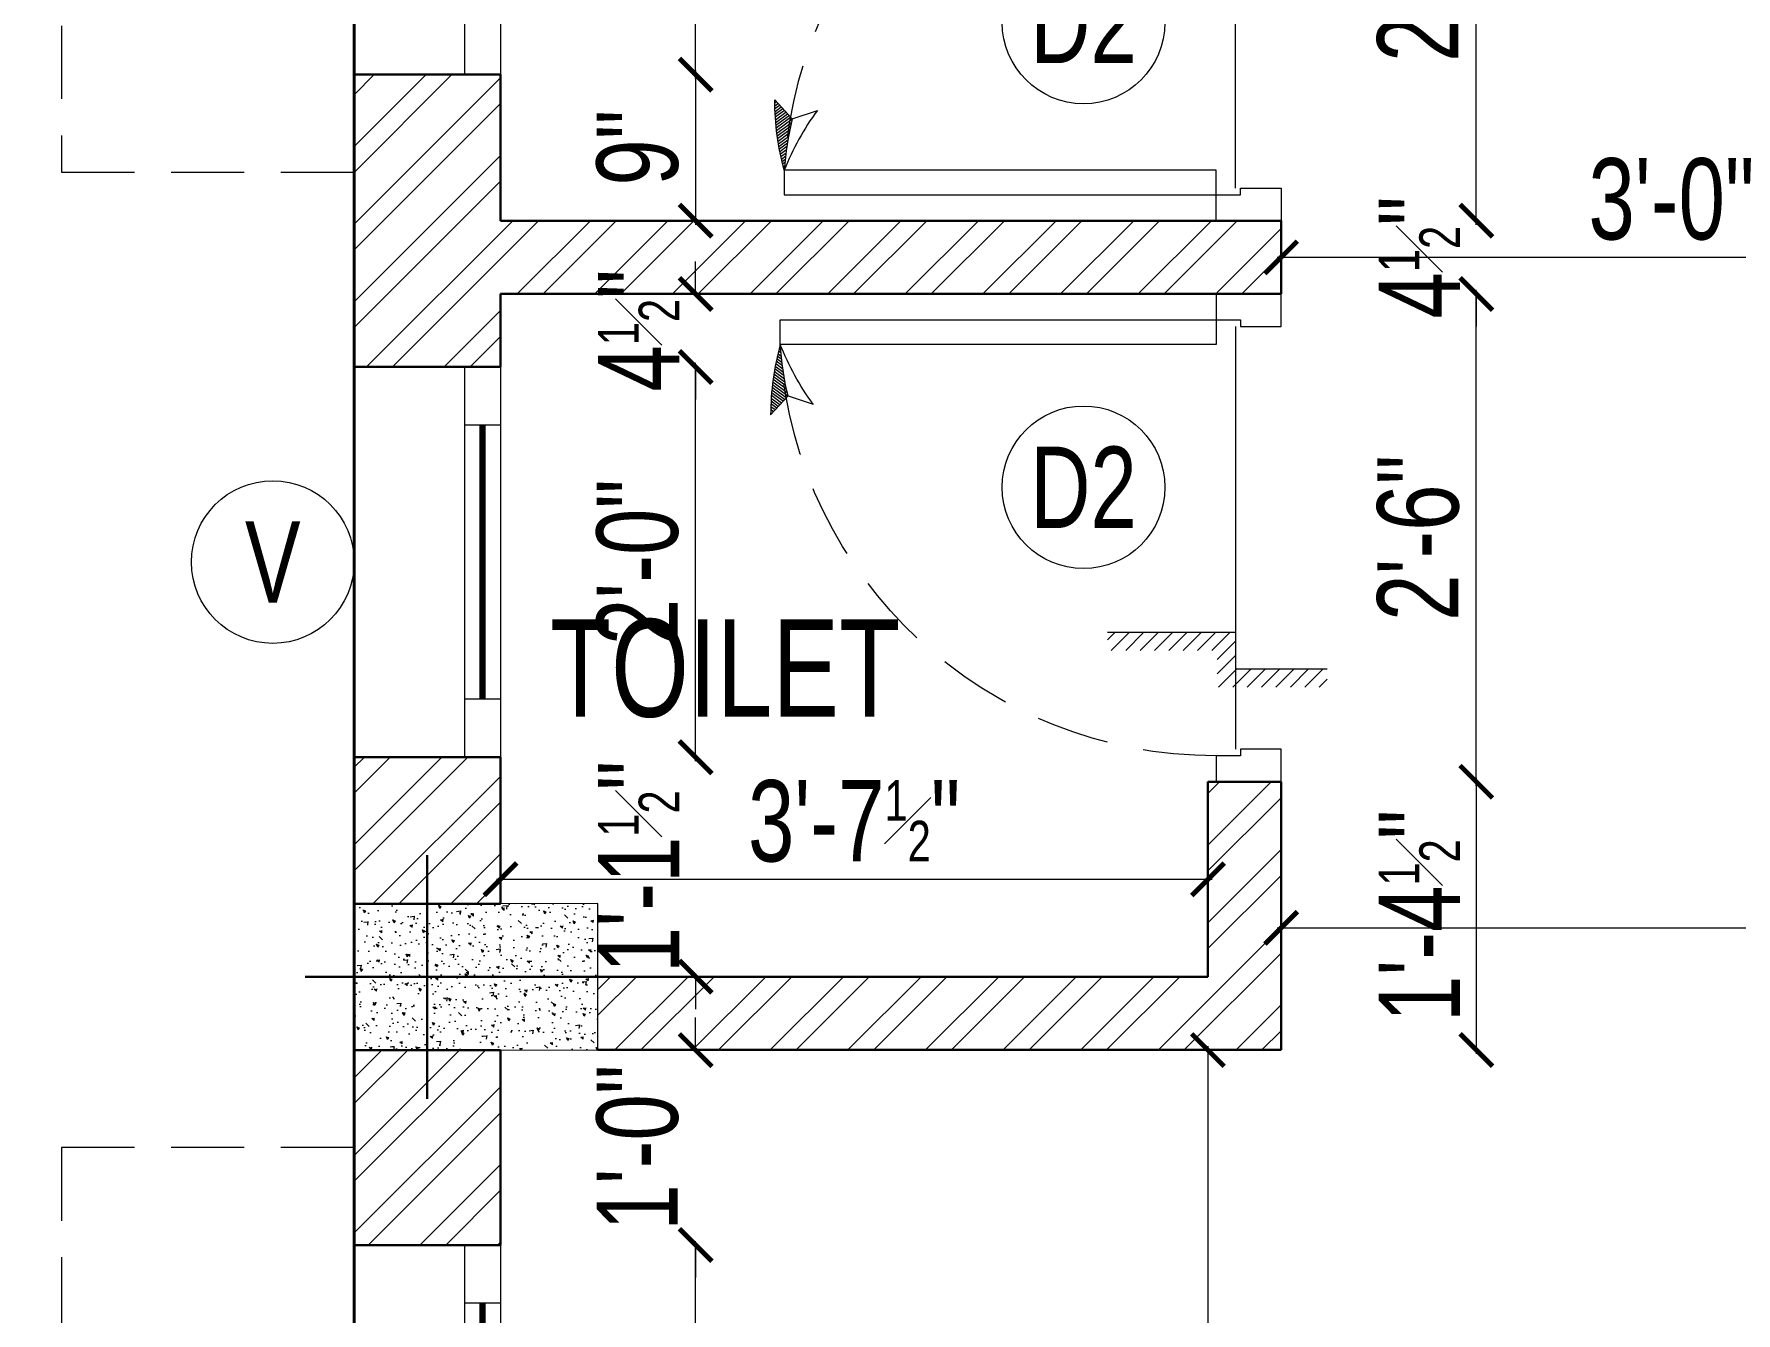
# Model space of a CAD drawing. Header units: inches. Extents: x 3365147 to 3374664, y 1380917 to 1384908.
# Drawn here: x 3365210.4 to 3365315.1, y 1383479.7 to 1383558.3 of the extents above; entities that cross this region are included whole.
import ezdxf
from ezdxf.enums import TextEntityAlignment as Align

# ---------------------------------------------------------------- set-up
doc = ezdxf.new("R2010")
doc.units = ezdxf.units.IN
doc.header["$LTSCALE"] = 18
doc.header["$MEASUREMENT"] = 0
doc.header["$PDSIZE"] = -1
doc.linetypes.add('HIDDEN', pattern=[0.375, 0.25, -0.125])
for name, color, linetype, lineweight in [('BOUNDARY-00_BC', 6, 'Continuous', 40), ('BOUNDARY-DIM_BC', 2, 'Continuous', 9), ('COLUMN-00 _BC', 1, 'Continuous', 20), ('COLUMN-00 CENTER LINE_BC', 5, 'Continuous', 30), ('COLUMN-00 HATCH_BC', 4, 'Continuous', 9), ('DIM-03_BC', 1, 'Continuous', 9), ('DIM-04_BC', 3, 'Continuous', 9), ('DOOR-00 DROP LINE_BC', 3, 'Continuous', 13), ('DOOR-00 SHUTTER_BC', 40, 'Continuous', 9), ('DOOR-00_BC', 30, 'Continuous', 18), ('DOORS_THIN-BC', 252, 'Continuous', 5), ('JOINERY TEXT BORDER_BC', 60, 'Continuous', 9), ('JOINERY TEXT_BC', 220, 'Continuous', 15), ('LEVEL-DROP HATCH_BC', 4, 'Continuous', 9), ('LEVEL-DROP LINE_BC', 2, 'Continuous', 18), ('SET BACK-DIM_BC', 2, 'Continuous', 9), ('SUNSHADE_BC', 1, 'HIDDEN', 20), ('TEXT-00_ROOM_BC', 232, 'Continuous', 25), ('WALL-00_BC', 7, 'Continuous', 30), ('WALL-9 inch BRICK HATCH_BC', 22, 'Continuous', 0), ('WINDOW-00 SHUTTER_BC', 40, 'Continuous', 9), ('WINDOWS-00_BC', 30, 'Continuous', 18)]:
    doc.layers.add(name, color=color, linetype=linetype, lineweight=lineweight)
doc.styles.add('DIM_BC', font='swisscl.ttf')
doc.styles.add('WD Room text', font='swisscl.ttf')
doc.dimstyles.new('DIM_BC', dxfattribs={"dimtxt": 4, "dimasz": 2, "dimexe": 4.5, "dimexo": 0, "dimgap": 1, "dimtad": 1, "dimdec": 4, "dimzin": 3, "dimdsep": 46, "dimlunit": 4, "dimtxsty": 'DIM_BC', "dimblk": 'ARCHTICK', "dimcen": 0.0625, "dimdle": 0.25, "dimse1": 1, "dimse2": 1, "dimclrd": 7, "dimclre": 4, "dimclrt": 256, "dimadec": 0, "dimazin": 0, "dimtfac": 0.5, "dimtdec": 4, "dimtix": 1, "dimtofl": 0, "dimtmove": 2, "dimatfit": 2, "dimfxl": 0, "dimfrac": 1, "dimtolj": 1, "dimtzin": 1, "dimlwd": -1, "dimarcsym": 0})
pattern_1 = [(45, (-5342.466356968507, 0), (-2.386485386504598, 2.386485386504598), []), (45, (-5340.875366713507, 0), (-2.386485386504598, 2.386485386504598), [])]

# ---------------------------------------------------------------- blocks, each defined once
blk = doc.blocks.new('ARROW_C')
at = {"layer": 'DOORS_THIN-BC'}
h = blk.add_hatch(dxfattribs=at)
h.set_pattern_fill('ANSI31', color=256, scale=1.439999999999995, angle=82.34337836753481, style=0)
h.set_pattern_definition([(127.3433783675347, (-488.6261728187226, 65.37046368602438), (-0.1431026031467135, -0.1091862856435467), [])])
edge = h.paths.add_edge_path()
edge.add_arc((5.804878283427684, -19.94409062200435), 20.77169619034866, 91.08324206293743, 106.2280361201848)
edge.add_arc((-1.466444343494003, -25.91922004105702), 25.9606707646258, 77.92495574760318, 86.7618009874663, ccw=False)
edge.add_line((3.964337424034851, -0.5329435133191823), (5.412189069791565, 0.8238933390265969))
blk.add_lwpolyline([(-9.095e-13, 4.26e-14, -0.0661779865403536), (5.412189069791565, 0.823893339026597), (3.964337424034851, -0.5329435133191823), (4.649810086945194, -2.463927325565364, 0.0635909475538442), (-9.095e-13, 4.26e-14)], format="xyb")
blk.add_arc((-1.46697212334652, -25.92314596823115), 25.96462023794869, 77.92562916814516, 86.76112756691943)
blk = doc.blocks.new('*U87')
for points in [[(2.000894688331753, -6.912160000000001e-10), (0, -6.912160000000001e-10), (0, 3.999999999308784), (1.600715750653761, 3.999999999308784), (3.100715750653761, 3.999999999308784), (3.100715750653764, 30.79856849821318), (1.600715750653764, 30.79856849821318), (1.600715750653761, 3.999999999308784), (1.600715750653761, 2.499999999308784), (2.000894688302649, 2.499999999308784)], [(28.3992842495727, 2.499999999308784), (28.3992842495727, 3.999999999308784), (30.00000000022646, 3.999999999308784), (30.00000000022646, -6.912160000000001e-10), (27.99910531189471, -6.912160000000001e-10), (27.99910531189471, 2.499999999308784)]]:
    blk.add_lwpolyline(points, close=True)
at = {"layer": 'DOOR-00 DROP LINE_BC', "ltscale": 0.01}
blk.add_line((2.000894688331757, 2.799463186296633), (27.99910531189472, 2.799463186296633), dxfattribs=at)
at = {"layer": 'DOOR-00 SHUTTER_BC', "linetype": 'HIDDEN'}
blk.add_arc((1.589360844935737, 4.05915830824055), 26.80998867336605, 359.8735723383919, 85.84165232859309, dxfattribs=at)
at = {"layer": 'DOOR-00 SHUTTER_BC', "lineweight": 13, "ltscale": 0.01, "xscale": 0.8000000000007759, "yscale": 0.8000000000007759, "zscale": 0.8000000000007759, "rotation": 359.0774398910439}
blk.add_blockref('ARROW_C', (3.100715750653764, 30.79856849822045), dxfattribs=at)
blk = doc.blocks.new('*U503')
for points in [[(2.000894688331753, -6.912160000000001e-10), (0, -6.912160000000001e-10), (0, 3.999999999308784), (1.600715750653761, 3.999999999308784), (3.100715750653761, 3.999999999308784), (3.100715750653764, 30.54856849844601), (1.600715750653764, 30.54856849844601), (1.600715750653761, 3.999999999308784), (1.600715750653761, 2.499999999308784), (2.000894688302649, 2.499999999308784)], [(28.14928424980553, 2.499999999308784), (28.14928424980553, 3.999999999308784), (29.75000000045929, 3.999999999308784), (29.75000000045929, -6.912160000000001e-10), (27.74910531212754, -6.912160000000001e-10), (27.74910531212754, 2.499999999308784)]]:
    blk.add_lwpolyline(points, close=True)
at = {"layer": 'DOOR-00 DROP LINE_BC', "ltscale": 0.01}
blk.add_line((2.000894688331757, 2.799463186296633), (27.74910531212755, 2.799463186296633), dxfattribs=at)
at = {"layer": 'DOOR-00 SHUTTER_BC', "linetype": 'HIDDEN'}
blk.add_arc((1.589466773221682, 4.058606428866106), 26.55988213643033, 359.8735723383919, 85.84165232859309, dxfattribs=at)
at = {"layer": 'DOOR-00 SHUTTER_BC', "lineweight": 13, "ltscale": 0.01, "xscale": 0.8000000000007759, "yscale": 0.8000000000007759, "zscale": 0.8000000000007759, "rotation": 359.0774398910439}
blk.add_blockref('ARROW_C', (3.100715750653764, 30.54856849845329), dxfattribs=at)
blk = doc.blocks.new('*U1275')
for p, q in [((2.328306e-10, 8.879062309206347), (24.00000000023283, 8.879062308507855)), ((1.455192e-10, 2.087628567016508), (24.00000000014552, 2.087628566288913)), ((3.573943928349763, -0.1209376908882405), (3.573943928495281, 2.087628566900093)), ((20.42605607182486, -0.1209376914121094), (20.42605607185397, 2.08762856643443)), ((5.82077e-11, -0.120937690800929), (24.00000000005821, -0.1209376914994209))]:
    blk.add_line(p, q)
at = {"layer": 'SUNSHADE_BC'}
blk.add_lwpolyline([(-5.999999999970896, 8.879062309206347), (-5.999999999970896, 26.87906230994122), (30.00000000043656, 26.87906230993394), (30.00000000043656, 8.879062309206347)], dxfattribs=at)
at = {"layer": 'WINDOW-00 SHUTTER_BC', "const_width": 0.3999999999999111}
blk.add_lwpolyline([(20.42605607185397, 0.9833454375111614), (3.573943928262451, 0.9833454378604074)], dxfattribs=at)
blk = doc.blocks.new('*U37')
for p, q in [((2.328306e-10, 8.879062309206347), (24.00000000023283, 8.879062308507855)), ((1.455192e-10, 2.087628567016508), (24.00000000014552, 2.087628566288913)), ((3.573943928349763, -0.1209376908882405), (3.573943928495281, 2.087628566900093)), ((20.42605607182486, -0.1209376914121094), (20.42605607185397, 2.08762856643443)), ((5.82077e-11, -0.120937690800929), (24.00000000005821, -0.1209376914994209))]:
    blk.add_line(p, q)
at = {"layer": 'WINDOW-00 SHUTTER_BC', "linetype": 'HIDDEN', "const_width": 0.3999999999999111}
blk.add_lwpolyline([(20.42605607185397, 0.9833454375111614), (3.573943928262451, 0.9833454378604074)], dxfattribs=at)
blk = doc.blocks.new('*U327')
for p, q in [((2.328306e-10, 8.879062309206347), (23.99999999976013, 8.879062308507855)), ((1.455192e-10, 2.087628567016508), (23.99999999967282, 2.087628566288913)), ((3.573943928349763, -0.1209376908882405), (3.573943928495281, 2.087628566900093)), ((20.42605607135216, -0.1209376914121094), (20.42605607138126, 2.08762856643443)), ((5.82077e-11, -0.120937690800929), (23.99999999958551, -0.1209376914994209))]:
    blk.add_line(p, q)
at = {"layer": 'SUNSHADE_BC'}
blk.add_lwpolyline([(-5.999999999970896, 8.879062309206347), (-5.999999999970896, 26.87906230994122), (29.99999999996386, 26.87906230993394), (29.99999999996386, 8.879062309206347)], dxfattribs=at)
at = {"layer": 'WINDOW-00 SHUTTER_BC', "const_width": 0.3999999999999111}
blk.add_lwpolyline([(20.42605607138126, 0.9833454375111614), (3.573943928262451, 0.9833454378604074)], dxfattribs=at)
blk = doc.blocks.new('*U478')
at = {"layer": 'COLUMN-00 HATCH_BC'}
h = blk.add_hatch(dxfattribs=at)
h.set_pattern_fill('AR-CONC', color=256, scale=0.25)
h.set_pattern_definition([(49.99999999999999, (0.01524972127083284, -5.980682709312531), (1.793150456501884, -0.1568803374564878), [0.1875, -2.0625]), (355, (0.01524972127083284, -5.980682709312531), (-0.3468783340325, 1.88048033425003), [0.15, -1.65]), (100.45144446, (0.1646789237708329, -5.993756069312531), (1.44627211681778, 1.723599977421574), [0.15935048, -1.75285528]), (46.18420000000002, (0.01524972127083284, -5.480682709312531), (2.668103326678931, -0.4137982019826913), [0.2812499999999998, -3.093749999999998]), (96.63563548999993, (0.2375915837708329, -5.515165976812531), (2.336654864185571, 2.435296501936376), [0.239025855, -2.629284399999999]), (351.1841639899999, (0.01524972127083284, -5.480682709312531), (2.336654862636933, 2.435296500674975), [0.225, -2.4750000025]), (21, (0.2652497212708329, -5.605682709312531), (1.492267630296154, -1.006547226663347), [0.1875, -2.0625]), (326.0000000000001, (0.2652497212708329, -5.605682709312531), (0.6082883298039543, 1.812875112617133), [0.15, -1.65]), (71.45144474, (0.3896053562708328, -5.689561644312532), (2.100555941824928, 0.8063278820158846), [0.159350475, -1.75285528]), (37.50000000000001, (0.01524972127083284, -5.980682709312531), (0.03039963829322667, 0.8322346345782787), [0, -1.63, 0, -1.675, 0, -1.65625]), (7.499999999999999, (0.01524972127083284, -5.980682709312531), (0.6576738436053715, 0.9860292797059006), [0, -0.955, 0, -1.5925, 0, -0.63125]), (327.5, (-0.5422502787291672, -5.980682709312531), (1.334556090431023, -0.0563871793359495), [0, -0.625, 0, -1.95, 0, -2.5875]), (317.5, (-0.7922502787291672, -5.980682709312531), (1.457965423355966, 0.2502624558307941), [0, -0.8125, 0, -1.295, 0, -1.8375])])
h.paths.add_polyline_path([(-4.484748618788104, -10.49034135472175), (4.515251381211896, -10.49034135476177), (4.499998340058936, 4.509658645409218), (-4.500001659941064, 4.509658645449236)])
blk.add_lwpolyline([(-4.484748618788104, -10.49034135472175), (4.515251381211896, -10.49034135476177), (4.499998340058936, 4.509658645409218), (-4.500001659941064, 4.509658645449236)], close=True)
at = {"layer": 'COLUMN-00 CENTER LINE_BC'}
for p, q in [((0.01525138121189607, -13.49034135470356), (-1.659941063229992e-06, 7.509658645467426)), ((-7.5, -1.818989403545856e-11), (7.5, -5.820766091346741e-11))]:
    blk.add_line(p, q, dxfattribs=at)
blk = doc.blocks.new('*D1925')
at = {"layer": 'Defpoints', "color": 0, "transparency": 16777216}
for p in [(3365230.118387729, 1383710.350196515), (3365230.118387764, 1383710.350196515), (3365230.101916641, 1382820.81405313)]:
    blk.add_point(p, dxfattribs=at)
at = {"layer": 'BOUNDARY-DIM_BC', "transparency": 16777216, "insert": (3365226.743387764, 1383265.582124821), "char_height": 5.25, "attachment_point": 5, "rotation": 90, "style": 'DIM_BC'}
blk.add_mtext('\\A1;74\'-1{\\H0.5x;\\S1#2;}"', dxfattribs=at)
blk = doc.blocks.new('_ArchTick')
at = {"color": 0, "linetype": 'ByBlock', "const_width": 0.15}
blk.add_lwpolyline([(-0.5, -0.5), (0.5, 0.5)], dxfattribs=at)
blk = doc.blocks.new('ARCHTICK')
at = {"color": 0, "const_width": 0.15}
blk.add_lwpolyline([(-0.5, -0.5), (0.5, 0.5)], dxfattribs=at)
blk = doc.blocks.new('*D1928')
at = {"layer": 'Defpoints', "color": 0, "transparency": 16777216}
for p in [(3365239.101916643, 1383483.869681539), (3365251.10191795, 1383483.869681539), (3365239.101916644, 1383459.869681539)]:
    blk.add_point(p, dxfattribs=at)
at = {"layer": 'DIM-04_BC', "color": 7, "linetype": 'Continuous', "transparency": 16777216}
blk.add_line((3365251.10191795, 1383459.619681539), (3365251.10191795, 1383484.119681539), dxfattribs=at)
at = {"layer": 'DIM-04_BC', "color": 7, "transparency": 16777216, "xscale": 2, "yscale": 2, "zscale": 2}
for p, rotation in [((3365251.10191795, 1383483.869681539), 90), ((3365251.10191795, 1383459.869681539), 270)]:
    blk.add_blockref('ARCHTICK', p, dxfattribs=dict(at, rotation=rotation))
at = {"layer": 'DIM-04_BC', "transparency": 16777216, "insert": (3365247.54130196, 1383471.869681538), "char_height": 5, "attachment_point": 5, "rotation": 90, "style": 'DIM_BC'}
blk.add_mtext('\\A1;2\'-0"', dxfattribs=at)
blk = doc.blocks.new('*D1929')
at = {"layer": 'Defpoints', "color": 0, "transparency": 16777216}
for p in [(3365239.101916643, 1383495.854431086), (3365239.101916643, 1383483.869681539), (3365251.101917953, 1383483.869681539)]:
    blk.add_point(p, dxfattribs=at)
at = {"layer": 'DIM-04_BC', "color": 7, "linetype": 'Continuous', "transparency": 16777216}
for p, q in [((3365251.101917953, 1383495.854431086), (3365251.101917953, 1383497.854431086)), ((3365251.101917953, 1383483.869681539), (3365251.101917953, 1383481.869681539))]:
    blk.add_line(p, q, dxfattribs=at)
at = {"layer": 'DIM-04_BC', "color": 7, "transparency": 16777216, "xscale": 2, "yscale": 2, "zscale": 2}
for p, rotation in [((3365251.101917953, 1383495.854431086), 270), ((3365251.101917953, 1383483.869681539), 90)]:
    blk.add_blockref('ARCHTICK', p, dxfattribs=dict(at, rotation=rotation))
at = {"layer": 'DIM-04_BC', "transparency": 16777216, "insert": (3365247.541301963, 1383489.862056311), "char_height": 5, "attachment_point": 5, "rotation": 90, "style": 'DIM_BC'}
blk.add_mtext('\\A1;1\'-0"', dxfattribs=at)
blk = doc.blocks.new('*D1930')
at = {"layer": 'Defpoints', "color": 0, "transparency": 16777216}
for p in [(3365239.101916641, 1383513.869681539), (3365245.092257995, 1383500.369684127), (3365251.101917959, 1383500.369684127)]:
    blk.add_point(p, dxfattribs=at)
at = {"layer": 'DIM-04_BC', "color": 7, "linetype": 'Continuous', "transparency": 16777216}
for p, q in [((3365251.101917959, 1383513.869681539), (3365251.101917959, 1383515.869681539)), ((3365251.101917959, 1383500.369684127), (3365251.101917959, 1383498.369684127))]:
    blk.add_line(p, q, dxfattribs=at)
at = {"layer": 'DIM-04_BC', "color": 7, "transparency": 16777216, "xscale": 2, "yscale": 2, "zscale": 2}
for p, rotation in [((3365251.101917959, 1383513.869681539), 270), ((3365251.101917959, 1383500.369684127), 90)]:
    blk.add_blockref('ARCHTICK', p, dxfattribs=dict(at, rotation=rotation))
at = {"layer": 'DIM-04_BC', "transparency": 16777216, "insert": (3365247.601917958, 1383507.119682831), "char_height": 5, "attachment_point": 5, "rotation": 90, "style": 'DIM_BC'}
blk.add_mtext('\\A1;1\'-1{\\H0.5x;\\S1#2;}"', dxfattribs=at)
blk = doc.blocks.new('*D1931')
at = {"layer": 'Defpoints', "color": 0, "transparency": 16777216}
for p in [(3365239.10191664, 1383537.869681539), (3365251.101917959, 1383537.869681539), (3365239.101916641, 1383513.869681539)]:
    blk.add_point(p, dxfattribs=at)
at = {"layer": 'DIM-04_BC', "color": 7, "linetype": 'Continuous', "transparency": 16777216}
blk.add_line((3365251.101917959, 1383513.619681539), (3365251.101917959, 1383538.119681539), dxfattribs=at)
at = {"layer": 'DIM-04_BC', "color": 7, "transparency": 16777216, "xscale": 2, "yscale": 2, "zscale": 2}
for p, rotation in [((3365251.101917959, 1383537.869681539), 90), ((3365251.101917959, 1383513.869681539), 270)]:
    blk.add_blockref('ARCHTICK', p, dxfattribs=dict(at, rotation=rotation))
at = {"layer": 'DIM-04_BC', "transparency": 16777216, "insert": (3365247.541301969, 1383525.869681538), "char_height": 5, "attachment_point": 5, "rotation": 90, "style": 'DIM_BC'}
blk.add_mtext('\\A1;2\'-0"', dxfattribs=at)
blk = doc.blocks.new('*D1950')
at = {"layer": 'Defpoints', "color": 0, "transparency": 16777216}
for p in [(3365239.101916644, 1383542.357077368), (3365239.101916643, 1383537.869681539), (3365251.101917963, 1383537.869681539)]:
    blk.add_point(p, dxfattribs=at)
at = {"layer": 'DIM-04_BC', "color": 7, "linetype": 'Continuous', "transparency": 16777216}
for p, q in [((3365251.101917963, 1383542.357077368), (3365251.101917963, 1383544.357077368)), ((3365251.101917963, 1383537.869681539), (3365251.101917963, 1383535.869681539))]:
    blk.add_line(p, q, dxfattribs=at)
at = {"layer": 'DIM-04_BC', "color": 7, "transparency": 16777216, "xscale": 2, "yscale": 2, "zscale": 2}
for p, rotation in [((3365251.101917963, 1383542.357077368), 270), ((3365251.101917963, 1383537.869681539), 90)]:
    blk.add_blockref('ARCHTICK', p, dxfattribs=dict(at, rotation=rotation))
at = {"layer": 'DIM-04_BC', "transparency": 16777216, "insert": (3365247.601917962, 1383540.113379452), "char_height": 5, "attachment_point": 5, "rotation": 90, "style": 'DIM_BC'}
blk.add_mtext('\\A1;4{\\H0.5x;\\S1#2;}"', dxfattribs=at)
blk = doc.blocks.new('*D1951')
at = {"layer": 'Defpoints', "color": 0, "transparency": 16777216}
for p in [(3365239.101916645, 1383555.844473197), (3365239.101916644, 1383546.857077368), (3365251.101917968, 1383546.857077368)]:
    blk.add_point(p, dxfattribs=at)
at = {"layer": 'DIM-04_BC', "color": 7, "linetype": 'Continuous', "transparency": 16777216}
blk.add_line((3365251.101917968, 1383556.094473197), (3365251.101917968, 1383546.607077368), dxfattribs=at)
at = {"layer": 'DIM-04_BC', "color": 7, "transparency": 16777216, "xscale": 2, "yscale": 2, "zscale": 2}
for p, rotation in [((3365251.101917968, 1383555.844473197), 90), ((3365251.101917968, 1383546.857077368), 270)]:
    blk.add_blockref('ARCHTICK', p, dxfattribs=dict(at, rotation=rotation))
at = {"layer": 'DIM-04_BC', "transparency": 16777216, "insert": (3365247.544578518, 1383551.350775281), "char_height": 5, "attachment_point": 5, "rotation": 90, "style": 'DIM_BC'}
blk.add_mtext('\\A1;9"', dxfattribs=at)
blk = doc.blocks.new('*D1952')
at = {"layer": 'Defpoints', "color": 0, "transparency": 16777216}
for p in [(3365239.101916644, 1383579.844473197), (3365251.10191797, 1383579.844473197), (3365239.101916645, 1383555.844473197)]:
    blk.add_point(p, dxfattribs=at)
at = {"layer": 'DIM-04_BC', "color": 7, "linetype": 'Continuous', "transparency": 16777216}
blk.add_line((3365251.10191797, 1383555.594473197), (3365251.10191797, 1383580.094473197), dxfattribs=at)
at = {"layer": 'DIM-04_BC', "color": 7, "transparency": 16777216, "xscale": 2, "yscale": 2, "zscale": 2}
for p, rotation in [((3365251.10191797, 1383579.844473197), 90), ((3365251.10191797, 1383555.844473197), 270)]:
    blk.add_blockref('ARCHTICK', p, dxfattribs=dict(at, rotation=rotation))
at = {"layer": 'DIM-04_BC', "transparency": 16777216, "insert": (3365247.54130198, 1383567.844473196), "char_height": 5, "attachment_point": 5, "rotation": 90, "style": 'DIM_BC'}
blk.add_mtext('\\A1;2\'-0"', dxfattribs=at)
blk = doc.blocks.new('*D1907')
at = {"layer": 'Defpoints', "color": 0, "transparency": 16777216}
for p in [(3365239.101916643, 1383495.854431086), (3365239.101919226, 1383052.184950919), (3365282.601916661, 1383052.184950919)]:
    blk.add_point(p, dxfattribs=at)
at = {"layer": 'DIM-03_BC', "color": 7, "linetype": 'Continuous', "transparency": 16777216}
blk.add_line((3365282.601916661, 1383496.104431086), (3365282.601916661, 1383051.934950919), dxfattribs=at)
at = {"layer": 'DIM-03_BC', "color": 7, "transparency": 16777216, "xscale": 2, "yscale": 2, "zscale": 2}
for p, rotation in [((3365282.601916661, 1383495.854431086), 90), ((3365282.601916661, 1383052.184950919), 270)]:
    blk.add_blockref('ARCHTICK', p, dxfattribs=dict(at, rotation=rotation))
at = {"layer": 'DIM-03_BC', "transparency": 16777216, "insert": (3365279.038024131, 1383274.019691001), "char_height": 5, "attachment_point": 5, "rotation": 90, "style": 'DIM_BC'}
blk.add_mtext('\\A1;36\'-11{\\H0.5x;\\S1#2;}"', dxfattribs=at)
blk = doc.blocks.new('*D2020')
at = {"layer": 'Defpoints', "color": 0, "transparency": 16777216}
for p in [(3365363.601724731, 1383503.373021729), (3365287.101916641, 1383495.869681538), (3365363.601724731, 1383495.869361599)]:
    blk.add_point(p, dxfattribs=at)
at = {"layer": 'DIM-04_BC', "color": 7, "linetype": 'Continuous', "transparency": 16777216}
blk.add_line((3365286.851916641, 1383503.373021729), (3365363.851724731, 1383503.373021729), dxfattribs=at)
at = {"layer": 'DIM-04_BC', "color": 7, "transparency": 16777216, "xscale": 2, "yscale": 2, "zscale": 2, "rotation": 180}
blk.add_blockref('ARCHTICK', (3365287.101916641, 1383503.373021729), dxfattribs=at)
at = {"layer": 'DIM-04_BC', "color": 7, "transparency": 16777216, "xscale": 2, "yscale": 2, "zscale": 2}
blk.add_blockref('ARCHTICK', (3365363.601724731, 1383503.373021729), dxfattribs=at)
at = {"layer": 'DIM-04_BC', "transparency": 16777216, "insert": (3365325.351820686, 1383506.933637718), "char_height": 5, "attachment_point": 5, "style": 'DIM_BC'}
blk.add_mtext('\\A1;6\'-4{\\H0.5x;\\S1#2;}"', dxfattribs=at)
blk = doc.blocks.new('*D2021')
at = {"layer": 'Defpoints', "color": 0, "transparency": 16777216}
for p in [(3365287.101916644, 1383512.357077367), (3365287.101916642, 1383495.869681539), (3365299.101916659, 1383495.869681539)]:
    blk.add_point(p, dxfattribs=at)
at = {"layer": 'DIM-04_BC', "color": 7, "linetype": 'Continuous', "transparency": 16777216}
blk.add_line((3365299.101916659, 1383512.607077367), (3365299.101916659, 1383495.619681539), dxfattribs=at)
at = {"layer": 'DIM-04_BC', "color": 7, "transparency": 16777216, "xscale": 2, "yscale": 2, "zscale": 2}
for p, rotation in [((3365299.101916659, 1383512.357077367), 90), ((3365299.101916659, 1383495.869681539), 270)]:
    blk.add_blockref('ARCHTICK', p, dxfattribs=dict(at, rotation=rotation))
at = {"layer": 'DIM-04_BC', "transparency": 16777216, "insert": (3365295.601916658, 1383504.113379452), "char_height": 5, "attachment_point": 5, "rotation": 90, "style": 'DIM_BC'}
blk.add_mtext('\\A1;1\'-4{\\H0.5x;\\S1#2;}"', dxfattribs=at)
blk = doc.blocks.new('*D2022')
at = {"layer": 'Defpoints', "color": 0, "transparency": 16777216}
for p in [(3365287.101916644, 1383542.357077368), (3365299.101916664, 1383542.357077368), (3365287.101916644, 1383512.357077367)]:
    blk.add_point(p, dxfattribs=at)
at = {"layer": 'DIM-04_BC', "color": 7, "linetype": 'Continuous', "transparency": 16777216}
blk.add_line((3365299.101916664, 1383512.107077367), (3365299.101916664, 1383542.607077368), dxfattribs=at)
at = {"layer": 'DIM-04_BC', "color": 7, "transparency": 16777216, "xscale": 2, "yscale": 2, "zscale": 2}
for p, rotation in [((3365299.101916664, 1383542.357077368), 90), ((3365299.101916664, 1383512.357077367), 270)]:
    blk.add_blockref('ARCHTICK', p, dxfattribs=dict(at, rotation=rotation))
at = {"layer": 'DIM-04_BC', "transparency": 16777216, "insert": (3365295.541300674, 1383527.357077366), "char_height": 5, "attachment_point": 5, "rotation": 90, "style": 'DIM_BC'}
blk.add_mtext('\\A1;2\'-6"', dxfattribs=at)
blk = doc.blocks.new('*D2023')
at = {"layer": 'Defpoints', "color": 0, "transparency": 16777216}
for p in [(3365287.101916645, 1383546.857077368), (3365299.101916666, 1383546.857077368), (3365287.101916644, 1383542.357077368)]:
    blk.add_point(p, dxfattribs=at)
at = {"layer": 'DIM-04_BC', "color": 7, "linetype": 'Continuous', "transparency": 16777216}
for p, q in [((3365299.101916666, 1383546.857077368), (3365299.101916666, 1383548.857077368)), ((3365299.101916666, 1383542.357077368), (3365299.101916666, 1383540.357077368))]:
    blk.add_line(p, q, dxfattribs=at)
at = {"layer": 'DIM-04_BC', "color": 7, "transparency": 16777216, "xscale": 2, "yscale": 2, "zscale": 2}
for p, rotation in [((3365299.101916666, 1383546.857077368), 270), ((3365299.101916666, 1383542.357077368), 90)]:
    blk.add_blockref('ARCHTICK', p, dxfattribs=dict(at, rotation=rotation))
at = {"layer": 'DIM-04_BC', "transparency": 16777216, "insert": (3365295.601916666, 1383544.607077366), "char_height": 5, "attachment_point": 5, "rotation": 90, "style": 'DIM_BC'}
blk.add_mtext('\\A1;4{\\H0.5x;\\S1#2;}"', dxfattribs=at)
blk = doc.blocks.new('*D2003')
at = {"layer": 'Defpoints', "color": 0, "transparency": 16777216}
for p in [(3365287.101916645, 1383576.607077368), (3365299.101916672, 1383576.607077368), (3365287.101916645, 1383546.857077368)]:
    blk.add_point(p, dxfattribs=at)
at = {"layer": 'DIM-04_BC', "color": 7, "linetype": 'Continuous', "transparency": 16777216}
blk.add_line((3365299.101916672, 1383546.607077368), (3365299.101916672, 1383576.857077368), dxfattribs=at)
at = {"layer": 'DIM-04_BC', "color": 7, "transparency": 16777216, "xscale": 2, "yscale": 2, "zscale": 2}
for p, rotation in [((3365299.101916672, 1383576.607077368), 90), ((3365299.101916672, 1383546.857077368), 270)]:
    blk.add_blockref('ARCHTICK', p, dxfattribs=dict(at, rotation=rotation))
at = {"layer": 'DIM-04_BC', "transparency": 16777216, "insert": (3365295.541300682, 1383561.732077367), "char_height": 5, "attachment_point": 5, "rotation": 90, "style": 'DIM_BC'}
blk.add_mtext('\\A1;2\'-6"', dxfattribs=at)
blk = doc.blocks.new('*D1914')
at = {"layer": 'Defpoints', "color": 0, "transparency": 16777216}
for p in [(3365287.101916642, 1383544.607077367), (3365287.101916642, 1383542.357077367), (3365323.101916644, 1383539.344473196)]:
    blk.add_point(p, dxfattribs=at)
at = {"layer": 'DIM-04_BC', "color": 7, "linetype": 'Continuous', "transparency": 16777216}
blk.add_line((3365323.351916644, 1383544.607077367), (3365286.851916642, 1383544.607077367), dxfattribs=at)
at = {"layer": 'DIM-04_BC', "color": 7, "transparency": 16777216, "xscale": 2, "yscale": 2, "zscale": 2, "rotation": 180}
blk.add_blockref('ARCHTICK', (3365287.101916642, 1383544.607077367), dxfattribs=at)
at = {"layer": 'DIM-04_BC', "color": 7, "transparency": 16777216, "xscale": 2, "yscale": 2, "zscale": 2}
blk.add_blockref('ARCHTICK', (3365323.101916644, 1383544.607077367), dxfattribs=at)
at = {"layer": 'DIM-04_BC', "transparency": 16777216, "insert": (3365311.101916643, 1383548.170969897), "char_height": 5, "attachment_point": 5, "style": 'DIM_BC'}
blk.add_mtext('\\A1;3\'-0"', dxfattribs=at)
blk = doc.blocks.new('*U836')
at = {"layer": 'JOINERY TEXT BORDER_BC'}
blk.add_circle((0, 0), 5, dxfattribs=at)
at = {"style": 'WD Room text'}
blk.add_attdef('JOINERY_TEXT', text='', height=6, dxfattribs=at).set_placement((0, 0), align=Align.MIDDLE_CENTER)
blk = doc.blocks.new('*U838')
at = {"layer": 'JOINERY TEXT BORDER_BC'}
blk.add_circle((0, 0), 5, dxfattribs=at)
at = {"style": 'WD Room text'}
blk.add_attdef('JOINERY_TEXT', text='', height=6, dxfattribs=at).set_placement((0, 0), align=Align.MIDDLE_CENTER)
blk = doc.blocks.new('*D2033')
at = {"layer": 'Defpoints', "color": 0, "transparency": 16777216}
for p in [(3365282.601916641, 1383506.363379453), (3365239.101916639, 1383504.854431085), (3365282.601916641, 1383504.854431082)]:
    blk.add_point(p, dxfattribs=at)
at = {"layer": 'DIM-03_BC', "color": 7, "linetype": 'Continuous', "transparency": 16777216}
blk.add_line((3365238.851916639, 1383506.363379453), (3365282.851916641, 1383506.363379453), dxfattribs=at)
at = {"layer": 'DIM-03_BC', "color": 7, "transparency": 16777216, "xscale": 2, "yscale": 2, "zscale": 2, "rotation": 180}
blk.add_blockref('ARCHTICK', (3365239.101916639, 1383506.363379453), dxfattribs=at)
at = {"layer": 'DIM-03_BC', "color": 7, "transparency": 16777216, "xscale": 2, "yscale": 2, "zscale": 2}
blk.add_blockref('ARCHTICK', (3365282.601916641, 1383506.363379453), dxfattribs=at)
at = {"layer": 'DIM-03_BC', "transparency": 16777216, "insert": (3365260.85191664, 1383509.923995442), "char_height": 5, "attachment_point": 5, "style": 'DIM_BC'}
blk.add_mtext('\\A1;3\'-7{\\H0.5x;\\S1#2;}"', dxfattribs=at)
blk = doc.blocks.new('*D1916')
at = {"layer": 'Defpoints', "color": 0, "ltscale": 0.5, "transparency": 16777216}
for p in [(3365153.941541258, 1383597.844473198), (3365230.118390656, 1383597.844473198), (3365230.101919238, 1383042.844473197)]:
    blk.add_point(p, dxfattribs=at)
at = {"layer": 'SET BACK-DIM_BC', "color": 7, "ltscale": 0.5, "transparency": 16777216}
blk.add_line((3365153.941541258, 1383042.594473197), (3365153.941541258, 1383598.094473198), dxfattribs=at)
at = {"layer": 'SET BACK-DIM_BC', "color": 7, "ltscale": 0.5, "transparency": 16777216, "xscale": 2, "yscale": 2, "zscale": 2}
for p, rotation in [((3365153.941541258, 1383597.844473198), 90), ((3365153.941541258, 1383042.844473197), 270)]:
    blk.add_blockref('ARCHTICK', p, dxfattribs=dict(at, rotation=rotation))
at = {"layer": 'SET BACK-DIM_BC', "ltscale": 0.5, "transparency": 16777216, "insert": (3365150.377648728, 1383320.344473196), "char_height": 5, "attachment_point": 5, "rotation": 90, "style": 'DIM_BC'}
blk.add_mtext('\\A1;46\'-3"', dxfattribs=at)

msp = doc.modelspace()

# ---------------------------------------------------------------- hatches: boundary and pattern name
at = {"layer": 'LEVEL-DROP HATCH_BC', "transparency": 33554687}
h = msp.add_hatch(dxfattribs=at)
h.set_pattern_fill('ANSI31', color=256, scale=5, angle=-2.544443745170813e-14)
h.set_pattern_definition([(44.99999999999999, (3463078.361160984, 1139744.478132342), (-0.4419417382415921, 0.4419417382415923), [])])
h.paths.add_polyline_path([(3365283.177453454, 1383518.17907449), (3365283.177453454, 1383520.42907449), (3365276.427453454, 1383520.42907449), (3365276.427453454, 1383521.55407449), (3365284.302453454, 1383521.55407449), (3365284.302453454, 1383519.30407449), (3365289.927453454, 1383519.30407449), (3365289.927453454, 1383518.17907449)])
at = {"layer": 'WALL-9 inch BRICK HATCH_BC', "transparency": 33554687}
h = msp.add_hatch(dxfattribs=at)
h.set_pattern_fill('ANSI32', color=256, scale=9)
h.set_pattern_definition(pattern_1)
h.paths.add_polyline_path([(3365287.101916641, 1383546.857077367), (3365239.101916642, 1383546.857077367), (3365239.101916643, 1383555.844473196), (3365230.101916643, 1383555.844473196), (3365230.101916642, 1383537.869681539), (3365239.101916641, 1383537.869681538), (3365239.101916642, 1383542.357077367), (3365287.101916641, 1383542.357077367)])
h = msp.add_hatch(dxfattribs=at)
h.set_pattern_fill('ANSI32', color=256, scale=9)
h.set_pattern_definition(pattern_1)
h.paths.add_polyline_path([(3365239.101916639, 1383513.869681538), (3365230.092257993, 1383513.869681538), (3365230.092257993, 1383504.854431085), (3365239.101916639, 1383504.863592731)])
h = msp.add_hatch(dxfattribs=at)
h.set_pattern_fill('ANSI32', color=256, scale=9)
h.set_pattern_definition(pattern_1)
h.paths.add_polyline_path([(3365287.101916642, 1383512.357077367), (3365282.601916642, 1383512.357077367), (3365282.601916641, 1383500.369681538), (3365245.092257993, 1383500.369681538), (3365245.092257993, 1383495.869681538), (3365287.101916641, 1383495.869681538)])
h = msp.add_hatch(dxfattribs=at)
h.set_pattern_fill('ANSI32', color=256, scale=9)
h.set_pattern_definition(pattern_1)
h.paths.add_polyline_path([(3365239.101916641, 1383495.854431085), (3365230.092257993, 1383495.854431085), (3365230.092257993, 1383483.869681539), (3365239.101916641, 1383483.869681539)])

# ---------------------------------------------------------------- linework, layer by layer
at = {"layer": 'BOUNDARY-00_BC', "transparency": 33554687}
msp.add_lwpolyline([(3365521.101916638, 1383710.371897448), (3365230.101916639, 1383710.371897448), (3365230.101916639, 1382820.814053129), (3365521.101916638, 1382820.814053129)], close=True, dxfattribs=at)
at = {"layer": 'LEVEL-DROP LINE_BC', "transparency": 33554687}
msp.add_lwpolyline([(3365276.427453454, 1383521.55407449), (3365284.302453454, 1383521.55407449), (3365284.302453454, 1383519.30407449), (3365289.927453454, 1383519.30407449)], dxfattribs=at)
at = {"layer": 'WALL-00_BC'}
for p, q in [((3365230.101916642, 1383537.869681539), (3365230.101916643, 1383555.844473196)), ((3365239.101916643, 1383555.844473196), (3365230.101916643, 1383555.844473196)), ((3365239.101916642, 1383546.857077367), (3365239.101916643, 1383555.844473197)), ((3365239.101916642, 1383546.857077367), (3365287.101916641, 1383546.857077367)), ((3365287.101916641, 1383546.857077367), (3365287.101916641, 1383542.357077367)), ((3365239.101916641, 1383537.869681538), (3365239.101916642, 1383542.357077367)), ((3365239.101916642, 1383542.357077367), (3365287.101916641, 1383542.357077367)), ((3365239.101916641, 1383537.869681538), (3365230.101916642, 1383537.869681539)), ((3365287.101916641, 1383512.357077367), (3365282.601916641, 1383512.357077367)), ((3365282.601916641, 1383500.369681539), (3365282.601916642, 1383512.357077367)), ((3365287.101916641, 1383495.869681538), (3365287.101916642, 1383512.357077367)), ((3365282.601916641, 1383500.369681538), (3365245.092257993, 1383500.369681538)), ((3365245.089713013, 1383495.869681538), (3365287.101916641, 1383495.869681538))]:
    msp.add_line(p, q, dxfattribs=at)
for points in [[(3365239.101916639, 1383513.869681538), (3365230.092257993, 1383513.869681538), (3365230.092257993, 1383504.854431085), (3365239.101916639, 1383504.854431085)], [(3365239.101916641, 1383483.869681539), (3365230.092257993, 1383483.869681539), (3365230.092257993, 1383495.854431085), (3365239.101916641, 1383495.854431085)]]:
    msp.add_lwpolyline(points, close=True, dxfattribs=at)

# ---------------------------------------------------------------- block references
at = {"layer": 'COLUMN-00 _BC', "transparency": 33554687, "rotation": 89.99999999999999}
msp.add_blockref('*U478', (3365234.601916639, 1383500.354432745), dxfattribs=at)
at = {"layer": 'DOOR-00_BC', "rotation": 90.00000000000001}
msp.add_blockref('*U503', (3365287.101916642, 1383546.857077367), dxfattribs=at)
at = {"layer": 'DOOR-00_BC', "xscale": -1, "rotation": 90}
msp.add_blockref('*U87', (3365287.101916641, 1383542.357077367), dxfattribs=at)
at = {"layer": 'JOINERY TEXT_BC'}
ref = msp.add_blockref('*U836', (3365274.952688092, 1383559.051024148), dxfattribs=at)
ref.add_attrib('JOINERY_TEXT', 'D2', dxfattribs={"layer": '0', "height": 5, "style": 'WD Room text'}).set_placement((3365274.952688092, 1383559.051024148), align=Align.MIDDLE_CENTER)
ref = msp.add_blockref('*U836', (3365274.952688092, 1383530.465950682), dxfattribs=at)
ref.add_attrib('JOINERY_TEXT', 'D2', dxfattribs={"layer": '0', "height": 5, "style": 'WD Room text'}).set_placement((3365274.952688092, 1383530.465950682), align=Align.MIDDLE_CENTER)
ref = msp.add_blockref('*U838', (3365225.101916638, 1383525.869681538), dxfattribs=at)
ref.add_attrib('JOINERY_TEXT', 'V', dxfattribs={"layer": '0', "height": 5, "style": 'WD Room text'}).set_placement((3365225.101916638, 1383525.869681538), align=Align.MIDDLE_CENTER)
at = {"layer": 'WINDOWS-00_BC', "xscale": -1}
for name, p, rotation in [('*U1275', (3365238.980978951, 1383579.844473196), 90), ('*U37', (3365238.980978947, 1383537.869681538), 90), ('*U327', (3365238.980978951, 1383483.869681538), 90.00000000000007)]:
    msp.add_blockref(name, p, dxfattribs=dict(at, rotation=rotation))

# ---------------------------------------------------------------- texts
at = {"layer": 'TEXT-00_ROOM_BC', "insert": (3365263.677202796, 1383514.313802117), "char_height": 6, "attachment_point": 6, "style": 'WD Room text'}
msp.add_mtext('TOILET  \\P ', dxfattribs=at)

# ---------------------------------------------------------------- dimensions: what is measured, and where the dimension line sits
at = {"layer": 'BOUNDARY-DIM_BC'}
dim = msp.add_linear_dim(base=(3365230.118387764, 1383710.350196515), p1=(3365230.101916639, 1382820.814053129), p2=(3365230.118387727, 1383710.350196515), angle=90, dimstyle='DIM_BC', override={"dimscale": 0.75, "dimtxt": 7, "dimasz": 3, "dimtad": 3, "dimdec": 1, "dimpost": '\\X', "dimsd1": 1, "dimsd2": 1, "dimclrd": 254}, dxfattribs=at)
dim.commit()
dim.dimension.update_dxf_attribs({"geometry": '*D1925', "text_midpoint": (3365226.743387764, 1383265.582124821)})
at = {"layer": 'DIM-03_BC', "transparency": 33554687}
dim = msp.add_linear_dim(base=(3365282.601916641, 1383506.363379453), p1=(3365239.101916639, 1383504.854431085), p2=(3365282.601916641, 1383504.854431082), dimstyle='DIM_BC', override={"dimtxt": 5, "dimdec": 1, "dimpost": '\\X', "dimfxl": 0.1, "dimfxlon": 1, "dimarcsym": 1}, dxfattribs=at)
dim.commit()
dim.dimension.update_dxf_attribs({"geometry": '*D2033', "text_midpoint": (3365260.85191664, 1383509.923995442)})
dim = msp.add_linear_dim(base=(3365282.601916661, 1383052.184950919), p1=(3365239.101916641, 1383495.854431085), p2=(3365239.101919224, 1383052.184950918), angle=90, dimstyle='DIM_BC', override={"dimtxt": 5, "dimdec": 1, "dimpost": '\\X', "dimfxl": 0.1, "dimfxlon": 1, "dimarcsym": 1}, dxfattribs=at)
dim.commit()
dim.dimension.update_dxf_attribs({"geometry": '*D1907', "text_midpoint": (3365279.038024131, 1383274.019691001)})
at = {"layer": 'DIM-04_BC'}
for base, p1, p2, picture, middle in [((3365251.10191797, 1383579.844473197), (3365239.101916643, 1383555.844473196), (3365239.101916642, 1383579.844473196), '*D1952', (3365247.54130198, 1383567.844473196)), ((3365299.101916672, 1383576.607077368), (3365287.101916643, 1383546.857077367), (3365287.101916643, 1383576.607077368), '*D2003', (3365295.541300682, 1383561.732077367)), ((3365251.101917968, 1383546.857077368), (3365239.101916643, 1383555.844473197), (3365239.101916642, 1383546.857077367), '*D1951', (3365247.544578518, 1383551.350775281)), ((3365299.101916666, 1383546.857077368), (3365287.101916642, 1383542.357077367), (3365287.101916643, 1383546.857077367), '*D2023', (3365295.601916666, 1383544.607077366)), ((3365251.101917963, 1383537.869681539), (3365239.101916642, 1383542.357077367), (3365239.101916641, 1383537.869681538), '*D1950', (3365247.601917962, 1383540.113379452)), ((3365299.101916664, 1383542.357077368), (3365287.101916642, 1383512.357077367), (3365287.101916642, 1383542.357077367), '*D2022', (3365295.541300674, 1383527.357077366)), ((3365251.101917959, 1383537.869681539), (3365239.101916639, 1383513.869681538), (3365239.101916638, 1383537.869681538), '*D1931', (3365247.541301969, 1383525.869681538)), ((3365251.101917959, 1383500.369684127), (3365239.101916639, 1383513.869681538), (3365245.092257993, 1383500.369684126), '*D1930', (3365247.601917958, 1383507.119682831)), ((3365299.101916659, 1383495.869681539), (3365287.101916642, 1383512.357077367), (3365287.101916641, 1383495.869681538), '*D2021', (3365295.601916658, 1383504.113379452)), ((3365251.101917953, 1383483.869681539), (3365239.101916641, 1383495.854431085), (3365239.101916641, 1383483.869681539), '*D1929', (3365247.541301963, 1383489.862056311)), ((3365251.10191795, 1383483.869681539), (3365239.101916642, 1383459.869681539), (3365239.101916641, 1383483.869681538), '*D1928', (3365247.54130196, 1383471.869681538))]:
    dim = msp.add_linear_dim(base=base, p1=p1, p2=p2, angle=90, dimstyle='DIM_BC', override={"dimtxt": 5, "dimdec": 1, "dimpost": '\\X', "dimfxl": 0.1, "dimfxlon": 1, "dimarcsym": 1}, dxfattribs=at)
    dim.commit()
    dim.dimension.update_dxf_attribs({"geometry": picture, "text_midpoint": middle})
dim = msp.add_linear_dim(base=(3365287.101916642, 1383544.607077367), p1=(3365323.101916644, 1383539.344473196), p2=(3365287.101916642, 1383542.357077367), dimstyle='DIM_BC', override={"dimtxt": 5, "dimdec": 1, "dimpost": '\\X', "dimfxl": 0.1, "dimfxlon": 1, "dimarcsym": 1}, dxfattribs=at)
dim.commit()
dim.dimension.update_dxf_attribs({"geometry": '*D1914', "text_midpoint": (3365311.101916643, 1383548.170969897), "dimtype": 160})
dim = msp.add_linear_dim(base=(3365363.601724731, 1383503.373021729), p1=(3365287.101916641, 1383495.869681538), p2=(3365363.601724731, 1383495.869361599), dimstyle='DIM_BC', override={"dimtxt": 5, "dimdec": 1, "dimpost": '\\X', "dimfxl": 0.1, "dimfxlon": 1, "dimarcsym": 1}, dxfattribs=at)
dim.commit()
dim.dimension.update_dxf_attribs({"geometry": '*D2020', "text_midpoint": (3365325.351820686, 1383506.933637718)})
at = {"layer": 'SET BACK-DIM_BC', "ltscale": 0.5}
dim = msp.add_linear_dim(base=(3365153.941541258, 1383597.844473198), p1=(3365230.101919236, 1383042.844473196), p2=(3365230.118390654, 1383597.844473197), angle=90, dimstyle='DIM_BC', override={"dimtxt": 5, "dimdec": 1, "dimpost": '\\X'}, dxfattribs=at)
dim.commit()
dim.dimension.update_dxf_attribs({"geometry": '*D1916', "text_midpoint": (3365150.377648728, 1383320.344473196)})

doc.saveas('drawing.dxf')
